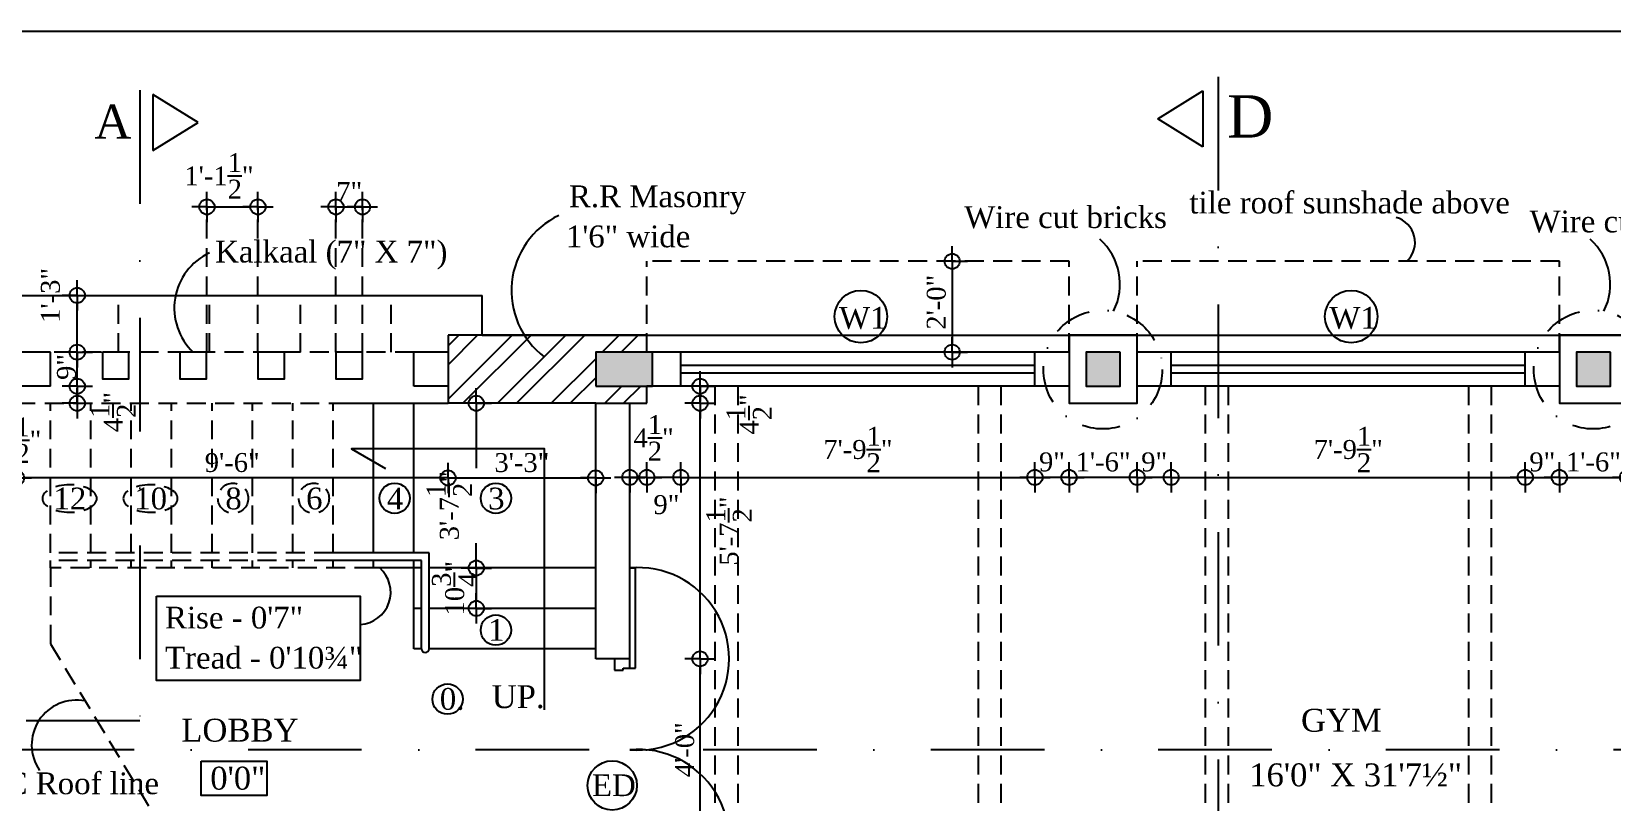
# Model space of a CAD drawing. Extents: x 7848 to 13228, y -2245 to 213.
# Drawn here: x 9201.6 to 9618.8, y -1286.7 to -1083.4 of the extents above; entities that cross this region are included whole.
import ezdxf
from ezdxf.enums import TextEntityAlignment as Align

# ---------------------------------------------------------------- set-up
doc = ezdxf.new("R2010")
doc.units = 0
doc.header["$LTSCALE"] = 20
doc.header["$MEASUREMENT"] = 0
doc.header["$PDMODE"] = 34
doc.header["$PDSIZE"] = 5
doc.linetypes.add('DASHDOT', pattern=[1, 0.5, -0.25, 0, -0.25])
doc.linetypes.add('HIDDEN', pattern=[0.375, 0.25, -0.125])
doc.layers.get('0').update_dxf_attribs({"linetype": 'CONTINUOUS'})
doc.layers.get('Defpoints').update_dxf_attribs({"linetype": 'CONTINUOUS'})
for name, color, linetype in [('border', 230, 'CONTINUOUS'), ('column', 31, 'CONTINUOUS'), ('DETTEXT', 7, 'CONTINUOUS'), ('DIMLINE', 254, 'CONTINUOUS'), ('DOOR', 1, 'CONTINUOUS'), ('door text', 2, 'CONTINUOUS'), ('handrail', 1, 'CONTINUOUS'), ('HATCH', 252, 'CONTINUOUS'), ('kalkaal', 7, 'CONTINUOUS'), ('Roof lilne', 31, 'CONTINUOUS'), ('Secline', 13, 'CONTINUOUS'), ('Stone', 8, 'CONTINUOUS'), ('text', 2, 'CONTINUOUS'), ('wall', 13, 'CONTINUOUS'), ('window', 4, 'CONTINUOUS'), ('window sill', 5, 'CONTINUOUS'), ('WINTEXT', 2, 'CONTINUOUS'), ('WOOD', 7, 'CONTINUOUS')]:
    doc.layers.add(name, color=color, linetype=linetype)
doc.styles.add('STYLE1', font='times_1.ttf', dxfattribs={"width": 0.75, "oblique": 25})
doc.styles.add('style3', font='times_1.ttf')
doc.styles.add('style5', font='times_1.ttf')
doc.dimstyles.new('arch61', dxfattribs={"dimscale": 0, "dimtxt": 5, "dimasz": 2, "dimexe": 0.18, "dimexo": 0.0625, "dimgap": 1.5, "dimtad": 1, "dimzin": 3, "dimdsep": 46, "dimlunit": 4, "dimtxsty": 'style3', "dimblk": 'BLK', "dimcen": 0, "dimse1": 1, "dimse2": 1, "dimclrd": 256, "dimclrt": 3, "dimazin": 0, "dimtfac": 1, "dimtix": 1, "dimtmove": 2, "dimatfit": 3, "dimldrblk": 'NONE', "dimfxl": 0.18, "dimtolj": 1, "dimtzin": 0, "dimlwd": -1, "dimarcsym": 0})

# ---------------------------------------------------------------- blocks, each defined once
blk = doc.blocks.new('A$C3B4262AC')
at = {"layer": 'DOOR'}
for p, q in [((0, 4), (0, 0)), ((2.5, 4), (0, 4)), ((0, 0), (3, 0)), ((2.5, 2.25), (2.5, 4)), ((3, 2.25), (2.5, 2.25)), ((3, 0), (3, 2.25))]:
    blk.add_line(p, q, dxfattribs=at)
blk = doc.blocks.new('A$C240D2A6D')
at = {"color": 0}
blk.add_line((0.97, 2.5), (0.97, 2.5), dxfattribs=at)
at = {"layer": 'DOOR'}
for p, q in [((0, 45.5), (0, 72)), ((0, 72), (1.55, 72)), ((1.55, 45.5), (1.55, 72)), ((0, 45.5), (1.55, 45.5)), ((0, 2.5), (1.55, 2.5)), ((0, 2.5), (0, -24)), ((1.55, 2.5), (1.55, -24)), ((0, -24), (1.55, -24))]:
    blk.add_line(p, q, dxfattribs=at)
for centre in [(2.15, 48), (2.15, 0)]:
    blk.add_arc(centre, 24.1, 264.8724, 95.1276, dxfattribs=at)
at = {"yscale": 1.000001437762421, "rotation": 270}
for p, xscale, zscale in [((-4, 48), 1.000001437762421, 1.000001437762421), ((-4, 0), -1.000001437762421, 1.000001437762382)]:
    blk.add_blockref('A$C3B4262AC', p, dxfattribs=dict(at, xscale=xscale, zscale=zscale))
blk = doc.blocks.new('BLK')
for q in [(-2, 0), (0, 2), (0, -2), (2, 0)]:
    blk.add_line((0, 0), q)
blk.add_circle((0, 0), 1)
blk = doc.blocks.new('*D77')
at = {"layer": 'Defpoints', "color": 0}
for p in [(9206.6, -1153.09), (9213.67, -1153.09), (9206.6, -1168.09)]:
    blk.add_point(p, dxfattribs=at)
at = {"layer": 'DIMLINE'}
blk.add_line((9213.67, -1166.09), (9213.67, -1155.09), dxfattribs=at)
at = {"layer": 'DIMLINE', "xscale": 2, "yscale": 2, "zscale": 2}
for p, rotation in [((9213.67, -1153.09), 90), ((9213.67, -1168.09), 270)]:
    blk.add_blockref('BLK', p, dxfattribs=dict(at, rotation=rotation))
at = {"layer": 'DIMLINE', "color": 3, "insert": (9206.6, -1153.09), "char_height": 5, "attachment_point": 5, "rotation": 90, "style": 'style3'}
blk.add_mtext('\\A1;1\'-3"', dxfattribs=at)
blk = doc.blocks.new('_None')
blk = doc.blocks.new('*D78')
at = {"layer": 'Defpoints', "color": 0}
for p in [(9206.6, -1168.09), (9213.67, -1168.09), (9206.6, -1177.09)]:
    blk.add_point(p, dxfattribs=at)
at = {"layer": 'DIMLINE'}
for p, q in [((9213.67, -1166.09), (9213.67, -1164.09)), ((9213.67, -1177.09), (9213.67, -1168.09)), ((9213.67, -1179.09), (9213.67, -1181.09))]:
    blk.add_line(p, q, dxfattribs=at)
at = {"layer": 'DIMLINE', "xscale": 2, "yscale": 2, "zscale": 2}
for p, rotation in [((9213.67, -1168.09), 270), ((9213.67, -1177.09), 90)]:
    blk.add_blockref('BLK', p, dxfattribs=dict(at, rotation=rotation))
at = {"layer": 'DIMLINE', "color": 3, "insert": (9210.85, -1171.99), "char_height": 5, "attachment_point": 5, "rotation": 90, "style": 'style3'}
blk.add_mtext('\\A1;9"', dxfattribs=at)
blk = doc.blocks.new('*D79')
at = {"layer": 'Defpoints', "color": 0}
for p in [(9202.97, -1177.09), (9202.97, -1181.59), (9213.67, -1181.59)]:
    blk.add_point(p, dxfattribs=at)
at = {"layer": 'DIMLINE'}
for p, q in [((9213.67, -1175.09), (9213.67, -1173.09)), ((9213.67, -1177.09), (9213.67, -1181.59)), ((9213.67, -1183.59), (9213.67, -1185.59))]:
    blk.add_line(p, q, dxfattribs=at)
at = {"layer": 'DIMLINE', "xscale": 2, "yscale": 2, "zscale": 2}
for p, rotation in [((9213.67, -1177.09), 270), ((9213.67, -1181.59), 90)]:
    blk.add_blockref('BLK', p, dxfattribs=dict(at, rotation=rotation))
at = {"layer": 'DIMLINE', "color": 3, "insert": (9223.14, -1183.91), "char_height": 5, "attachment_point": 5, "rotation": 90, "style": 'style3'}
blk.add_mtext('\\A1;4{\\H1.000000x;\\S1/2;}"', dxfattribs=at)
blk = doc.blocks.new('*D80')
at = {"layer": 'Defpoints', "color": 0}
for p in [(9261.4, -1129.72), (9247.93, -1168.09), (9261.4, -1168.09)]:
    blk.add_point(p, dxfattribs=at)
at = {"layer": 'DIMLINE'}
blk.add_line((9249.93, -1129.72), (9259.4, -1129.72), dxfattribs=at)
at = {"layer": 'DIMLINE', "xscale": 2, "yscale": 2, "zscale": 2, "rotation": 180}
blk.add_blockref('BLK', (9247.93, -1129.72), dxfattribs=at)
at = {"layer": 'DIMLINE', "xscale": 2, "yscale": 2, "zscale": 2}
blk.add_blockref('BLK', (9261.4, -1129.72), dxfattribs=at)
at = {"layer": 'DIMLINE', "color": 3, "insert": (9251.1, -1121.52), "char_height": 5, "attachment_point": 5, "style": 'style3'}
blk.add_mtext('\\A1;1\'-1{\\H1.000000x;\\S1/2;}"', dxfattribs=at)
blk = doc.blocks.new('*D81')
at = {"layer": 'Defpoints', "color": 0}
for p in [(9289, -1129.72), (9282, -1168.09), (9289, -1168.09)]:
    blk.add_point(p, dxfattribs=at)
at = {"layer": 'DIMLINE'}
for p, q in [((9280, -1129.72), (9278, -1129.72)), ((9282, -1129.72), (9289, -1129.72)), ((9291, -1129.72), (9293, -1129.72))]:
    blk.add_line(p, q, dxfattribs=at)
at = {"layer": 'DIMLINE', "xscale": 2, "yscale": 2, "zscale": 2}
blk.add_blockref('BLK', (9282, -1129.72), dxfattribs=at)
at = {"layer": 'DIMLINE', "xscale": 2, "yscale": 2, "zscale": 2, "rotation": 180}
blk.add_blockref('BLK', (9289, -1129.72), dxfattribs=at)
at = {"layer": 'DIMLINE', "color": 3, "insert": (9285.5, -1125.67), "char_height": 5, "attachment_point": 5, "style": 'style3'}
blk.add_mtext('\\A1;7"', dxfattribs=at)
blk = doc.blocks.new('*D87')
at = {"layer": 'Defpoints', "color": 0}
for p in [(9359.6, -1181.59), (9364.1, -1181.59), (9359.6, -1201.16)]:
    blk.add_point(p, dxfattribs=at)
at = {"layer": 'DIMLINE'}
for p, q in [((9357.6, -1201.16), (9355.6, -1201.16)), ((9364.1, -1201.16), (9359.6, -1201.16)), ((9366.1, -1201.16), (9368.1, -1201.16))]:
    blk.add_line(p, q, dxfattribs=at)
at = {"layer": 'DIMLINE', "xscale": 2, "yscale": 2, "zscale": 2}
blk.add_blockref('BLK', (9359.6, -1201.16), dxfattribs=at)
at = {"layer": 'DIMLINE', "xscale": 2, "yscale": 2, "zscale": 2, "rotation": 180}
blk.add_blockref('BLK', (9364.1, -1201.16), dxfattribs=at)
at = {"layer": 'DIMLINE', "color": 3, "insert": (9365.89, -1190.71), "char_height": 5, "attachment_point": 5, "style": 'style3'}
blk.add_mtext('\\A1;4{\\H1.000000x;\\S1/2;}"', dxfattribs=at)
blk = doc.blocks.new('*D88')
at = {"layer": 'Defpoints', "color": 0}
for p in [(9364.1, -1177.09), (9373.1, -1177.09), (9364.1, -1201.16)]:
    blk.add_point(p, dxfattribs=at)
at = {"layer": 'DIMLINE'}
blk.add_line((9371.1, -1201.16), (9366.1, -1201.16), dxfattribs=at)
at = {"layer": 'DIMLINE', "xscale": 2, "yscale": 2, "zscale": 2, "rotation": 180}
blk.add_blockref('BLK', (9364.1, -1201.16), dxfattribs=at)
at = {"layer": 'DIMLINE', "xscale": 2, "yscale": 2, "zscale": 2}
blk.add_blockref('BLK', (9373.1, -1201.16), dxfattribs=at)
at = {"layer": 'DIMLINE', "color": 3, "insert": (9369.27, -1208.38), "char_height": 5, "attachment_point": 5, "style": 'style3'}
blk.add_mtext('\\A1;9"', dxfattribs=at)
blk = doc.blocks.new('*D89')
at = {"layer": 'Defpoints', "color": 0}
for p in [(9373.1, -1177.09), (9466.6, -1177.09), (9466.6, -1201.16)]:
    blk.add_point(p, dxfattribs=at)
at = {"layer": 'DIMLINE'}
blk.add_line((9375.1, -1201.16), (9464.6, -1201.16), dxfattribs=at)
at = {"layer": 'DIMLINE', "xscale": 2, "yscale": 2, "zscale": 2, "rotation": 180}
blk.add_blockref('BLK', (9373.1, -1201.16), dxfattribs=at)
at = {"layer": 'DIMLINE', "xscale": 2, "yscale": 2, "zscale": 2}
blk.add_blockref('BLK', (9466.6, -1201.16), dxfattribs=at)
at = {"layer": 'DIMLINE', "color": 3, "insert": (9419.85, -1193.78), "char_height": 5, "attachment_point": 5, "style": 'style3'}
blk.add_mtext('\\A1;7\'-9{\\H1.000000x;\\S1/2;}"', dxfattribs=at)
blk = doc.blocks.new('*D90')
at = {"layer": 'Defpoints', "color": 0}
for p in [(9466.6, -1177.09), (9475.6, -1177.09), (9466.6, -1201.16)]:
    blk.add_point(p, dxfattribs=at)
at = {"layer": 'DIMLINE'}
blk.add_line((9473.6, -1201.16), (9468.6, -1201.16), dxfattribs=at)
at = {"layer": 'DIMLINE', "xscale": 2, "yscale": 2, "zscale": 2, "rotation": 180}
blk.add_blockref('BLK', (9466.6, -1201.16), dxfattribs=at)
at = {"layer": 'DIMLINE', "xscale": 2, "yscale": 2, "zscale": 2}
blk.add_blockref('BLK', (9475.6, -1201.16), dxfattribs=at)
at = {"layer": 'DIMLINE', "color": 3, "insert": (9471.1, -1197.1), "char_height": 5, "attachment_point": 5, "style": 'style3'}
blk.add_mtext('\\A1;9"', dxfattribs=at)
blk = doc.blocks.new('*D91')
at = {"layer": 'Defpoints', "color": 0}
for p in [(9475.6, -1181.59), (9493.6, -1181.59), (9475.6, -1201.16)]:
    blk.add_point(p, dxfattribs=at)
at = {"layer": 'DIMLINE'}
blk.add_line((9491.6, -1201.16), (9477.6, -1201.16), dxfattribs=at)
at = {"layer": 'DIMLINE', "xscale": 2, "yscale": 2, "zscale": 2, "rotation": 180}
blk.add_blockref('BLK', (9475.6, -1201.16), dxfattribs=at)
at = {"layer": 'DIMLINE', "xscale": 2, "yscale": 2, "zscale": 2}
blk.add_blockref('BLK', (9493.6, -1201.16), dxfattribs=at)
at = {"layer": 'DIMLINE', "color": 3, "insert": (9484.6, -1197.11), "char_height": 5, "attachment_point": 5, "style": 'style3'}
blk.add_mtext('\\A1;1\'-6"', dxfattribs=at)
blk = doc.blocks.new('*D92')
at = {"layer": 'Defpoints', "color": 0}
for p in [(9493.6, -1177.09), (9502.6, -1177.09), (9493.6, -1201.16)]:
    blk.add_point(p, dxfattribs=at)
at = {"layer": 'DIMLINE'}
blk.add_line((9500.6, -1201.16), (9495.6, -1201.16), dxfattribs=at)
at = {"layer": 'DIMLINE', "xscale": 2, "yscale": 2, "zscale": 2, "rotation": 180}
blk.add_blockref('BLK', (9493.6, -1201.16), dxfattribs=at)
at = {"layer": 'DIMLINE', "xscale": 2, "yscale": 2, "zscale": 2}
blk.add_blockref('BLK', (9502.6, -1201.16), dxfattribs=at)
at = {"layer": 'DIMLINE', "color": 3, "insert": (9498.1, -1197.1), "char_height": 5, "attachment_point": 5, "style": 'style3'}
blk.add_mtext('\\A1;9"', dxfattribs=at)
blk = doc.blocks.new('*D93')
at = {"layer": 'Defpoints', "color": 0}
for p in [(9502.6, -1177.09), (9596.1, -1177.09), (9596.1, -1201.16)]:
    blk.add_point(p, dxfattribs=at)
at = {"layer": 'DIMLINE'}
blk.add_line((9504.6, -1201.16), (9594.1, -1201.16), dxfattribs=at)
at = {"layer": 'DIMLINE', "xscale": 2, "yscale": 2, "zscale": 2, "rotation": 180}
blk.add_blockref('BLK', (9502.6, -1201.16), dxfattribs=at)
at = {"layer": 'DIMLINE', "xscale": 2, "yscale": 2, "zscale": 2}
blk.add_blockref('BLK', (9596.1, -1201.16), dxfattribs=at)
at = {"layer": 'DIMLINE', "color": 3, "insert": (9549.35, -1193.78), "char_height": 5, "attachment_point": 5, "style": 'style3'}
blk.add_mtext('\\A1;7\'-9{\\H1.000000x;\\S1/2;}"', dxfattribs=at)
blk = doc.blocks.new('*D94')
at = {"layer": 'Defpoints', "color": 0}
for p in [(9605.1, -1181.59), (9623.1, -1181.59), (9623.1, -1201.16)]:
    blk.add_point(p, dxfattribs=at)
at = {"layer": 'DIMLINE'}
blk.add_line((9607.1, -1201.16), (9621.1, -1201.16), dxfattribs=at)
at = {"layer": 'DIMLINE', "xscale": 2, "yscale": 2, "zscale": 2, "rotation": 180}
blk.add_blockref('BLK', (9605.1, -1201.16), dxfattribs=at)
at = {"layer": 'DIMLINE', "xscale": 2, "yscale": 2, "zscale": 2}
blk.add_blockref('BLK', (9623.1, -1201.16), dxfattribs=at)
at = {"layer": 'DIMLINE', "color": 3, "insert": (9614.1, -1197.11), "char_height": 5, "attachment_point": 5, "style": 'style3'}
blk.add_mtext('\\A1;1\'-6"', dxfattribs=at)
blk = doc.blocks.new('*D95')
at = {"layer": 'Defpoints', "color": 0}
for p in [(9596.1, -1177.09), (9605.1, -1177.09), (9605.1, -1201.16)]:
    blk.add_point(p, dxfattribs=at)
at = {"layer": 'DIMLINE'}
blk.add_line((9598.1, -1201.16), (9603.1, -1201.16), dxfattribs=at)
at = {"layer": 'DIMLINE', "xscale": 2, "yscale": 2, "zscale": 2, "rotation": 180}
blk.add_blockref('BLK', (9596.1, -1201.16), dxfattribs=at)
at = {"layer": 'DIMLINE', "xscale": 2, "yscale": 2, "zscale": 2}
blk.add_blockref('BLK', (9605.1, -1201.16), dxfattribs=at)
at = {"layer": 'DIMLINE', "color": 3, "insert": (9600.6, -1197.1), "char_height": 5, "attachment_point": 5, "style": 'style3'}
blk.add_mtext('\\A1;9"', dxfattribs=at)
blk = doc.blocks.new('*D114')
at = {"layer": 'Defpoints', "color": 0}
for p in [(9353.25, -1249.09), (9378.15, -1249.09), (9353.25, -1297.09)]:
    blk.add_point(p, dxfattribs=at)
at = {"layer": 'DIMLINE'}
blk.add_line((9378.15, -1295.09), (9378.15, -1251.09), dxfattribs=at)
at = {"layer": 'DIMLINE', "xscale": 2, "yscale": 2, "zscale": 2}
for p, rotation in [((9378.15, -1249.09), 90), ((9378.15, -1297.09), 270)]:
    blk.add_blockref('BLK', p, dxfattribs=dict(at, rotation=rotation))
at = {"layer": 'DIMLINE', "color": 3, "insert": (9374.11, -1273.09), "char_height": 5, "attachment_point": 5, "rotation": 90, "style": 'style3'}
blk.add_mtext('\\A1;4\'-0"', dxfattribs=at)
blk = doc.blocks.new('*D115')
at = {"layer": 'Defpoints', "color": 0}
for p in [(9317.43, -1181.59), (9319.06, -1181.59), (9317.43, -1225.09)]:
    blk.add_point(p, dxfattribs=at)
at = {"layer": 'DIMLINE'}
for p, q in [((9319.06, -1183.59), (9319.06, -1198.69)), ((9319.06, -1223.09), (9319.06, -1218.57))]:
    blk.add_line(p, q, dxfattribs=at)
at = {"layer": 'DIMLINE', "xscale": 2, "yscale": 2, "zscale": 2}
for p, rotation in [((9319.06, -1181.59), 90), ((9319.06, -1225.09), 270)]:
    blk.add_blockref('BLK', p, dxfattribs=dict(at, rotation=rotation))
at = {"layer": 'DIMLINE', "color": 3, "insert": (9311.93, -1208.63), "char_height": 5, "attachment_point": 5, "rotation": 90, "style": 'style3'}
blk.add_mtext('\\A1;3\'-7{\\H1.000000x;\\S1/2;}"', dxfattribs=at)
blk = doc.blocks.new('*D116')
at = {"layer": 'Defpoints', "color": 0}
for p in [(9325.27, -1225.09), (9319.06, -1235.75), (9325.27, -1235.75)]:
    blk.add_point(p, dxfattribs=at)
at = {"layer": 'DIMLINE'}
blk.add_line((9319.06, -1227.09), (9319.06, -1233.75), dxfattribs=at)
at = {"layer": 'DIMLINE', "xscale": 2, "yscale": 2, "zscale": 2}
for p, rotation in [((9319.06, -1225.09), 90), ((9319.06, -1235.75), 270)]:
    blk.add_blockref('BLK', p, dxfattribs=dict(at, rotation=rotation))
at = {"layer": 'DIMLINE', "color": 3, "insert": (9313.34, -1230.42), "char_height": 5, "attachment_point": 5, "rotation": 90, "style": 'style3'}
blk.add_mtext('\\A1;10{\\H1.000000x;\\S3/4;}"', dxfattribs=at)
blk = doc.blocks.new('*D265')
at = {"layer": 'Defpoints', "color": 0}
for p in [(9163.1, -1181.59), (9197.6, -1181.59), (9163.1, -1201.31)]:
    blk.add_point(p, dxfattribs=at)
at = {"layer": 'DIMLINE'}
blk.add_line((9195.6, -1201.31), (9165.1, -1201.31), dxfattribs=at)
at = {"layer": 'DIMLINE', "xscale": 2, "yscale": 2, "zscale": 2, "rotation": 180}
blk.add_blockref('BLK', (9163.1, -1201.31), dxfattribs=at)
at = {"layer": 'DIMLINE', "xscale": 2, "yscale": 2, "zscale": 2}
blk.add_blockref('BLK', (9197.6, -1201.31), dxfattribs=at)
at = {"layer": 'DIMLINE', "color": 3, "insert": (9193.15, -1191.32), "char_height": 5, "attachment_point": 5, "style": 'style3'}
blk.add_mtext('\\A1;2\'-10{\\H1.000000x;\\S1/2;}"', dxfattribs=at)
blk = doc.blocks.new('*D266')
at = {"layer": 'Defpoints', "color": 0}
for p in [(9197.6, -1181.59), (9311.6, -1181.59), (9197.6, -1201.31)]:
    blk.add_point(p, dxfattribs=at)
at = {"layer": 'DIMLINE'}
blk.add_line((9309.6, -1201.31), (9199.6, -1201.31), dxfattribs=at)
at = {"layer": 'DIMLINE', "xscale": 2, "yscale": 2, "zscale": 2, "rotation": 180}
blk.add_blockref('BLK', (9197.6, -1201.31), dxfattribs=at)
at = {"layer": 'DIMLINE', "xscale": 2, "yscale": 2, "zscale": 2}
blk.add_blockref('BLK', (9311.6, -1201.31), dxfattribs=at)
at = {"layer": 'DIMLINE', "color": 3, "insert": (9254.6, -1197.26), "char_height": 5, "attachment_point": 5, "style": 'style3'}
blk.add_mtext('\\A1;9\'-6"', dxfattribs=at)
blk = doc.blocks.new('*D267')
at = {"layer": 'Defpoints', "color": 0}
for p in [(9311.6, -1181.59), (9350.6, -1181.59), (9350.6, -1201.31)]:
    blk.add_point(p, dxfattribs=at)
at = {"layer": 'DIMLINE'}
blk.add_line((9313.6, -1201.31), (9348.6, -1201.31), dxfattribs=at)
at = {"layer": 'DIMLINE', "xscale": 2, "yscale": 2, "zscale": 2, "rotation": 180}
blk.add_blockref('BLK', (9311.6, -1201.31), dxfattribs=at)
at = {"layer": 'DIMLINE', "xscale": 2, "yscale": 2, "zscale": 2}
blk.add_blockref('BLK', (9350.6, -1201.31), dxfattribs=at)
at = {"layer": 'DIMLINE', "color": 3, "insert": (9331.1, -1197.27), "char_height": 5, "attachment_point": 5, "style": 'style3'}
blk.add_mtext('\\A1;3\'-3"', dxfattribs=at)
blk = doc.blocks.new('*D269')
at = {"layer": 'Defpoints', "color": 0}
for p in [(9359.6, -1181.59), (9378.15, -1181.59), (9359.6, -1249.09)]:
    blk.add_point(p, dxfattribs=at)
at = {"layer": 'DIMLINE'}
blk.add_line((9378.15, -1247.09), (9378.15, -1183.59), dxfattribs=at)
at = {"layer": 'DIMLINE', "xscale": 2, "yscale": 2, "zscale": 2}
for p, rotation in [((9378.15, -1181.59), 90), ((9378.15, -1249.09), 270)]:
    blk.add_blockref('BLK', p, dxfattribs=dict(at, rotation=rotation))
at = {"layer": 'DIMLINE', "color": 3, "insert": (9385.8, -1215.34), "char_height": 5, "attachment_point": 5, "rotation": 90, "style": 'style3'}
blk.add_mtext('\\A1;5\'-7{\\H1.000000x;\\S1/2;}"', dxfattribs=at)
blk = doc.blocks.new('*D270')
at = {"layer": 'Defpoints', "color": 0}
for p in [(9364.1, -1177.09), (9378.15, -1177.09), (9364.1, -1181.59)]:
    blk.add_point(p, dxfattribs=at)
at = {"layer": 'DIMLINE'}
for p, q in [((9378.15, -1175.09), (9378.15, -1173.09)), ((9378.15, -1181.59), (9378.15, -1177.09)), ((9378.15, -1183.59), (9378.15, -1185.59))]:
    blk.add_line(p, q, dxfattribs=at)
at = {"layer": 'DIMLINE', "xscale": 2, "yscale": 2, "zscale": 2}
for p, rotation in [((9378.15, -1177.09), 270), ((9378.15, -1181.59), 90)]:
    blk.add_blockref('BLK', p, dxfattribs=dict(at, rotation=rotation))
at = {"layer": 'DIMLINE', "color": 3, "insert": (9391.11, -1184.53), "char_height": 5, "attachment_point": 5, "rotation": 90, "style": 'style3'}
blk.add_mtext('\\A1;4{\\H1.000000x;\\S1/2;}"', dxfattribs=at)
blk = doc.blocks.new('*D301')
at = {"layer": 'Defpoints', "color": 0}
for p in [(9436.21, -1144.09), (9436.21, -1168.09), (9444.75, -1168.09)]:
    blk.add_point(p, dxfattribs=at)
at = {"layer": 'DIMLINE'}
blk.add_line((9444.75, -1146.09), (9444.75, -1166.09), dxfattribs=at)
at = {"layer": 'DIMLINE', "xscale": 2, "yscale": 2, "zscale": 2}
for p, rotation in [((9444.75, -1144.09), 90), ((9444.75, -1168.09), 270)]:
    blk.add_blockref('BLK', p, dxfattribs=dict(at, rotation=rotation))
at = {"layer": 'DIMLINE', "color": 3, "insert": (9440.57, -1154.89), "char_height": 5, "attachment_point": 5, "rotation": 90, "style": 'style3'}
blk.add_mtext('\\A1;2\'-0"', dxfattribs=at)

msp = doc.modelspace()

# ---------------------------------------------------------------- hatches: boundary and pattern name
at = {"layer": 'HATCH'}
for points in [[(9365.597, -1177.087), (9365.597, -1168.087), (9350.597, -1168.087), (9350.597, -1177.087)], [(9480.097, -1168.087), (9480.097, -1177.087), (9489.097, -1177.087), (9489.097, -1168.087)], [(9618.597, -1168.087), (9609.597, -1168.087), (9609.597, -1177.087), (9618.597, -1177.087)]]:
    msp.add_hatch(color=8, dxfattribs=at).paths.add_polyline_path(points)
at = {"layer": 'Stone', "ltscale": 5}
h = msp.add_hatch(dxfattribs=at)
h.set_pattern_fill('STEEL', color=256, scale=80, style=0)
h.set_pattern_definition([(45, (-4924.852, -1873.82), (-7.071068, 7.071068), []), (45, (-4924.852, -1868.82), (-7.071068, 7.071068), [])])
h.paths.add_polyline_path([(9364.097, -1177.087), (9350.597, -1177.087), (9350.597, -1168.087), (9364.097, -1168.087), (9364.097, -1163.587), (9311.597, -1163.587), (9311.597, -1181.587), (9364.097, -1181.587)])

# ---------------------------------------------------------------- linework, layer by layer
for p, q in [((9188.597, -1153.087), (9320.597, -1153.087)), ((9320.597, -1163.587), (9320.597, -1153.087)), ((9320.597, -1163.587), (9752.597, -1163.587)), ((9281.264, -1181.587), (9311.597, -1181.587)), ((9291.931, -1221.087), (9291.931, -1181.587)), ((9302.597, -1221.087), (9302.597, -1181.587)), ((9206.597, -1225.087), (9206.597, -1223.087)), ((9217.264, -1225.087), (9217.264, -1223.087)), ((9227.931, -1225.087), (9227.931, -1223.087)), ((9238.597, -1225.087), (9238.597, -1223.087)), ((9249.264, -1225.087), (9249.264, -1223.087)), ((9259.931, -1225.087), (9259.931, -1223.087)), ((9270.597, -1225.087), (9270.597, -1223.087)), ((9281.264, -1225.087), (9281.264, -1223.087)), ((9291.931, -1225.087), (9291.931, -1223.087)), ((9302.597, -1225.087), (9291.931, -1225.087)), ((9302.597, -1246.42), (9302.597, -1223.087)), ((9304.597, -1225.087), (9302.597, -1225.087)), ((9350.597, -1225.087), (9306.597, -1225.087)), ((9304.597, -1235.753), (9302.597, -1235.753)), ((9350.597, -1235.753), (9306.597, -1235.753)), ((9304.597, -1246.42), (9302.597, -1246.42)), ((9350.597, -1246.42), (9306.597, -1246.42))]:
    msp.add_line(p, q)
at = {"linetype": 'HIDDEN'}
for p, q in [((9224.597, -1168.087), (9224.597, -1153.087)), ((9248.597, -1168.087), (9248.597, -1153.087)), ((9272.597, -1168.087), (9272.597, -1153.087)), ((9296.597, -1168.087), (9296.597, -1153.087)), ((9302.597, -1168.087), (9206.597, -1168.087)), ((9197.597, -1181.587), (9281.264, -1181.587)), ((9206.597, -1221.087), (9206.597, -1181.587)), ((9217.264, -1221.087), (9217.264, -1181.587)), ((9227.931, -1221.087), (9227.931, -1181.587)), ((9238.597, -1221.087), (9238.597, -1181.587)), ((9249.264, -1221.087), (9249.264, -1181.587)), ((9259.931, -1221.087), (9259.931, -1181.587)), ((9270.597, -1221.087), (9270.597, -1181.587)), ((9281.264, -1221.087), (9281.264, -1181.587)), ((9291.931, -1225.087), (9206.597, -1225.087)), ((9206.597, -1225.087), (9206.597, -1245.087)), ((9206.597, -1245.087), (9252.597, -1321.087))]:
    msp.add_line(p, q, dxfattribs=at)
at = {"layer": 'border'}
msp.add_line((9862.002, -1083.414), (8869.553, -1083.414), dxfattribs=at)
at = {"layer": 'column'}
for points in [[(9350.597, -1177.087), (9365.597, -1177.087), (9365.597, -1168.087), (9350.597, -1168.087)], [(9489.097, -1168.087), (9480.097, -1168.087), (9480.097, -1177.087), (9489.097, -1177.087)], [(9618.597, -1168.087), (9609.597, -1168.087), (9609.597, -1177.087), (9618.597, -1177.087)]]:
    msp.add_lwpolyline(points, close=True, dxfattribs=at)
at = {"layer": 'DETTEXT'}
msp.add_lwpolyline([(9234.608, -1232.505), (9288.428, -1232.505), (9288.428, -1254.761), (9234.608, -1254.761)], close=True, dxfattribs=at)
at = {"layer": 'DETTEXT', "linetype": 'DASHDOT'}
for centre in [(9484.535, -1172.689), (9614.035, -1172.689)]:
    msp.add_circle(centre, 15.683, dxfattribs=at)
at = {"layer": 'DETTEXT', "linetype": 'HIDDEN'}
for centre in [(9254.833, -1206.67), (9276.166, -1206.67)]:
    msp.add_circle(centre, 4.009, dxfattribs=at)
at = {"layer": 'DETTEXT'}
for centre in [(9297.5, -1206.67), (9324.242, -1206.67), (9324.242, -1241.486), (9311.477, -1259.712)]:
    msp.add_circle(centre, 4.009, dxfattribs=at)
for centre, radius, start, end in [((9350.371, -1151.83), 22.03, 115.64274, 232.71568), ((9560.108, -1139.087), 6.882, 313.40208, 73.93965), ((9473.15, -1150.125), 15.911, 333.33843, 48.3707), ((9602.65, -1150.125), 15.911, 333.33843, 48.3707), ((9255.364, -1156.43), 16.074, 115.04133, 226.487), ((9287.899, -1231.482), 8.556, 273.54399, 48.3732), ((9213.466, -1271.818), 11.838, 78.89229, 214.75528)]:
    msp.add_arc(centre, radius, start, end, dxfattribs=at)
at = {"layer": 'DETTEXT', "linetype": 'HIDDEN', "extrusion": (0, 0, -1)}
for centre in [(9211.66, -1206.733), (9232.994, -1206.733)]:
    msp.add_ellipse(centre, major_axis=(7.185, 0), ratio=0.505597, dxfattribs=at)
at = {"layer": 'DIMLINE', "color": 8, "linetype": 'HIDDEN'}
for p, q in [((9247.931, -1168.087), (9247.931, -1129.719)), ((9261.397, -1168.087), (9261.397, -1129.719)), ((9281.997, -1168.087), (9281.997, -1129.719)), ((9288.997, -1168.087), (9288.997, -1129.719))]:
    msp.add_line(p, q, dxfattribs=at)
at = {"layer": 'door text', "color": 7}
msp.add_circle((9354.955, -1282.52), 6.51, dxfattribs=at)
at = {"layer": 'handrail', "linetype": 'HIDDEN'}
for p, q in [((9281.264, -1221.087), (9206.597, -1221.087)), ((9281.264, -1223.087), (9206.597, -1223.087))]:
    msp.add_line(p, q, dxfattribs=at)
at = {"layer": 'handrail'}
for p, q in [((9306.597, -1221.087), (9281.264, -1221.087)), ((9306.597, -1246.42), (9306.597, -1221.087)), ((9304.597, -1223.087), (9281.264, -1223.087)), ((9304.597, -1246.42), (9304.597, -1223.087))]:
    msp.add_line(p, q, dxfattribs=at)
msp.add_arc((9305.597, -1246.42), 1, 180, 0, dxfattribs=at)
at = {"layer": 'kalkaal'}
for points in [[(9220.331, -1168.087), (9220.331, -1175.087), (9227.331, -1175.087), (9227.331, -1168.087), (9220.331, -1168.087)], [(9240.797, -1168.087), (9240.797, -1175.087), (9247.797, -1175.087), (9247.797, -1168.087), (9240.797, -1168.087)], [(9261.397, -1168.087), (9261.397, -1175.087), (9268.397, -1175.087), (9268.397, -1168.087), (9261.397, -1168.087)], [(9281.997, -1168.087), (9281.997, -1175.087), (9288.997, -1175.087), (9288.997, -1168.087), (9281.997, -1168.087)]]:
    msp.add_lwpolyline(points, dxfattribs=at)
at = {"layer": 'Roof lilne', "linetype": 'HIDDEN'}
for p, q in [((9475.597, -1144.087), (9364.097, -1144.087)), ((9364.097, -1168.087), (9364.097, -1144.087)), ((9475.597, -1168.087), (9475.597, -1144.087)), ((9605.097, -1144.087), (9493.597, -1144.087)), ((9493.597, -1168.087), (9493.597, -1144.087)), ((9605.097, -1168.087), (9605.097, -1144.087))]:
    msp.add_line(p, q, dxfattribs=at)
at = {"layer": 'Secline', "linetype": 'DASHDOT', "ltscale": 3}
for p, q in [((9514.979, -1095.386), (9514.979, -2177.549)), ((9829.682, -1273.087), (8976.532, -1273.087))]:
    msp.add_line(p, q, dxfattribs=at)
msp.add_lwpolyline([(9230.176, -1098.927), (9230.176, -1265.439), (9185.59, -1265.439), (9185.59, -2177.549)], dxfattribs=at)
at = {"layer": 'Secline', "linetype": 'DASHDOT', "ltscale": 5}
for points in [[(9245.562, -1107.427), (9233.638, -1100.043), (9233.638, -1114.811)], [(9499.058, -1106.468), (9510.982, -1099.084), (9510.982, -1113.852)]]:
    msp.add_lwpolyline(points, close=True, dxfattribs=at)
at = {"layer": 'text'}
msp.add_lwpolyline([(9337.083, -1262.518), (9337.083, -1193.617), (9286.073, -1193.617), (9295.12, -1198.785)], dxfattribs=at)
msp.add_lwpolyline([(9246.394, -1276.13), (9263.745, -1276.13), (9263.745, -1285.155), (9246.394, -1285.155)], close=True, dxfattribs=at)
at = {"layer": 'wall'}
for p, q in [((9364.097, -1163.587), (9311.597, -1163.587)), ((9311.597, -1163.587), (9311.597, -1181.587)), ((9364.097, -1168.087), (9364.097, -1163.587)), ((9206.597, -1168.087), (9197.597, -1168.087)), ((9206.597, -1177.087), (9206.597, -1168.087)), ((9311.597, -1168.087), (9302.597, -1168.087)), ((9302.597, -1177.087), (9302.597, -1168.087)), ((9373.097, -1168.087), (9364.097, -1168.087)), ((9373.097, -1177.087), (9373.097, -1168.087)), ((9475.597, -1168.087), (9466.597, -1168.087)), ((9466.597, -1177.087), (9466.597, -1168.087)), ((9502.597, -1168.087), (9493.597, -1168.087)), ((9502.597, -1177.087), (9502.597, -1168.087)), ((9605.097, -1168.087), (9596.097, -1168.087)), ((9596.097, -1177.087), (9596.097, -1168.087)), ((9206.597, -1177.087), (9197.597, -1177.087)), ((9311.597, -1177.087), (9302.597, -1177.087)), ((9373.097, -1177.087), (9364.097, -1177.087)), ((9364.097, -1181.587), (9364.097, -1177.087)), ((9475.597, -1177.087), (9466.597, -1177.087)), ((9502.597, -1177.087), (9493.597, -1177.087)), ((9605.097, -1177.087), (9596.097, -1177.087)), ((9350.597, -1181.587), (9311.597, -1181.587)), ((9350.597, -1249.087), (9350.597, -1181.587)), ((9350.597, -1181.587), (9364.097, -1181.587)), ((9359.597, -1249.087), (9359.597, -1181.587)), ((9359.597, -1249.087), (9350.597, -1249.087))]:
    msp.add_line(p, q, dxfattribs=at)
for points in [[(9493.597, -1163.587), (9475.597, -1163.587), (9475.597, -1181.587), (9493.597, -1181.587)], [(9623.097, -1163.587), (9605.097, -1163.587), (9605.097, -1181.587), (9623.097, -1181.587)]]:
    msp.add_lwpolyline(points, close=True, dxfattribs=at)
at = {"layer": 'window'}
for p, q in [((9466.597, -1171.587), (9373.097, -1171.587)), ((9596.097, -1171.587), (9502.597, -1171.587)), ((9466.597, -1173.587), (9373.097, -1173.587)), ((9596.097, -1173.587), (9502.597, -1173.587))]:
    msp.add_line(p, q, dxfattribs=at)
at = {"layer": 'window sill'}
for p, q in [((9466.597, -1168.087), (9373.097, -1168.087)), ((9596.097, -1168.087), (9502.597, -1168.087)), ((9466.597, -1177.087), (9373.097, -1177.087)), ((9596.097, -1177.087), (9502.597, -1177.087))]:
    msp.add_line(p, q, dxfattribs=at)
at = {"layer": 'WINTEXT', "color": 0}
for centre in [(9420.623, -1158.679), (9550.123, -1158.679)]:
    msp.add_circle(centre, 6.927, dxfattribs=at)
at = {"layer": 'WOOD', "color": 8, "linetype": 'HIDDEN'}
for p, q in [((9382.097, -1177.087), (9382.097, -1369.087)), ((9388.097, -1177.087), (9388.097, -1369.087)), ((9451.597, -1177.087), (9451.597, -1369.087)), ((9457.597, -1177.087), (9457.597, -1369.087)), ((9511.597, -1177.087), (9511.597, -1369.087)), ((9517.597, -1177.087), (9517.597, -1369.087)), ((9581.097, -1177.087), (9581.097, -1369.087)), ((9587.097, -1177.087), (9587.097, -1369.087))]:
    msp.add_line(p, q, dxfattribs=at)

# ---------------------------------------------------------------- block references
at = {"layer": 'DOOR'}
msp.add_blockref('A$C240D2A6D', (9359.597, -1297.087), dxfattribs=at)

# ---------------------------------------------------------------- texts
at = {"layer": 'DETTEXT', "style": 'style5'}
for s, p in [('R.R Masonry', (9343.528, -1129.791)), (' 1\'6" wide', (9340.564, -1140.384)), ('Kalkaal (7" X 7")', (9250.09, -1144.403)), ('Rise - 0\'7"', (9236.847, -1241.062)), ('Tread - 0\'10¾"', (9236.847, -1251.656)), ('R.C.C Roof line', (9178.823, -1284.83))]:
    msp.add_text(s, height=5.75, dxfattribs=at).set_placement(p)
for s, p in [('tile roof sunshade above', (9549.728, -1131.45)), ('Wire cut bricks', (9474.685, -1135.293)), ('Wire cut bricks', (9624.013, -1136.443))]:
    msp.add_text(s, height=5.75, dxfattribs=at).set_placement(p, align=Align.CENTER)
at = {"layer": 'DETTEXT', "color": 7, "style": 'style5'}
for s, height, p in [('12', 5.7389, (9207.386, -1209.599)), ('10', 5.7389, (9228.719, -1209.599)), ('8', 5.739, (9252.778, -1209.599)), ('6', 5.739, (9274.112, -1209.599)), ('4', 5.739, (9295.445, -1209.599)), ('3', 5.739, (9322.188, -1209.599)), ('1', 5.739, (9322.188, -1244.309)), ('0.', 5.7389, (9309.422, -1262.534))]:
    msp.add_text(s, height=height, dxfattribs=at).set_placement(p)
at = {"layer": 'door text', "style": 'style5'}
msp.add_text('ED', height=5.75, dxfattribs=at).set_placement((9349.601, -1285.342))
at = {"layer": 'Secline', "linetype": 'DASHDOT', "ltscale": 5, "style": 'style5'}
for s, height, p in [('D', 11.171, (9517.37, -1111.388)), ('A', 8.937, (9218.194, -1111.663))]:
    msp.add_text(s, height=height, dxfattribs=at).set_placement(p)
at = {"layer": 'text', "style": 'style5'}
for s, height, p in [('UP.', 6.0504, (9323.125, -1262.095)), ('GYM', 6.0504, (9536.864, -1268.33)), ('LOBBY', 6.0504, (9241.142, -1270.947)), ('16\'0" X 31\'7½"', 6.05042, (9523.202, -1282.748)), ('0\'0"', 6.0504, (9248.809, -1283.628))]:
    msp.add_text(s, height=height, dxfattribs=at).set_placement(p)
at = {"layer": 'WINTEXT', "color": 2, "style": 'STYLE1'}
for p in [(9414.894, -1161.904), (9544.394, -1161.904)]:
    msp.add_text('W1', height=5.7487, rotation=0.08576, dxfattribs=at).set_placement(p)

# ---------------------------------------------------------------- dimensions: what is measured, and where the dimension line sits
at = {"layer": 'DIMLINE'}
for base, p1, p2, override, picture, middle in [((9261.397, -1129.719), (9247.931, -1168.087), (9261.397, -1168.087), {"dimscale": 1}, '*D80', (9251.096, -1121.523)), ((9364.097, -1201.155), (9373.097, -1177.087), (9364.097, -1177.087), {"dimscale": 1}, '*D88', (9369.271, -1208.383)), ((9163.097, -1201.312), (9197.597, -1181.587), (9163.097, -1181.587), {"dimscale": 1, "dimfxl": 0.25}, '*D265', (9193.147, -1191.324)), ((9359.597, -1201.155), (9364.097, -1181.587), (9359.597, -1181.587), {"dimscale": 1}, '*D87', (9365.887, -1190.707))]:
    dim = msp.add_linear_dim(base=base, p1=p1, p2=p2, dimstyle='arch61', override=override, dxfattribs=at)
    dim.commit()
    dim.dimension.update_dxf_attribs({"geometry": picture, "text_midpoint": middle, "dimtype": 160})
for base, p1, p2, override, picture, middle in [((9288.997, -1129.719), (9281.997, -1168.087), (9288.997, -1168.087), {"dimscale": 1}, '*D81', (9285.497, -1125.668)), ((9466.597, -1201.155), (9373.097, -1177.087), (9466.597, -1177.087), {"dimscale": 1}, '*D89', (9419.847, -1193.782)), ((9466.597, -1201.155), (9475.597, -1177.087), (9466.597, -1177.087), {"dimscale": 1}, '*D90', (9471.097, -1197.105)), ((9493.597, -1201.155), (9502.597, -1177.087), (9493.597, -1177.087), {"dimscale": 1}, '*D92', (9498.097, -1197.105)), ((9596.097, -1201.155), (9502.597, -1177.087), (9596.097, -1177.087), {"dimscale": 1}, '*D93', (9549.347, -1193.782)), ((9605.097, -1201.155), (9596.097, -1177.087), (9605.097, -1177.087), {"dimscale": 1}, '*D95', (9600.597, -1197.105)), ((9197.597, -1201.312), (9311.597, -1181.587), (9197.597, -1181.587), {"dimscale": 1, "dimfxl": 0.25}, '*D266', (9254.597, -1197.262)), ((9350.597, -1201.312), (9311.597, -1181.587), (9350.597, -1181.587), {"dimscale": 1, "dimfxl": 0.25}, '*D267', (9331.097, -1197.269)), ((9475.597, -1201.155), (9493.597, -1181.587), (9475.597, -1181.587), {"dimscale": 1}, '*D91', (9484.597, -1197.112)), ((9623.097, -1201.155), (9605.097, -1181.587), (9623.097, -1181.587), {"dimscale": 1}, '*D94', (9614.097, -1197.112))]:
    dim = msp.add_linear_dim(base=base, p1=p1, p2=p2, dimstyle='arch61', override=override, dxfattribs=at)
    dim.commit()
    dim.dimension.update_dxf_attribs({"geometry": picture, "text_midpoint": middle})
for base, p1, p2, override, picture, middle in [((9444.749, -1168.087), (9436.211, -1144.087), (9436.211, -1168.087), {"dimscale": 1, "dimfxl": 0.25}, '*D301', (9440.574, -1154.89)), ((9213.666, -1153.087), (9206.597, -1168.087), (9206.597, -1153.087), {"dimscale": 1}, '*D77', (9206.597, -1153.087)), ((9213.666, -1168.087), (9206.597, -1177.087), (9206.597, -1168.087), {"dimscale": 1}, '*D78', (9210.846, -1171.989)), ((9213.666, -1181.587), (9202.966, -1177.087), (9202.966, -1181.587), {"dimscale": 1}, '*D79', (9223.14, -1183.911)), ((9378.15, -1177.087), (9364.097, -1181.587), (9364.097, -1177.087), {"dimscale": 1, "dimfxl": 0.25}, '*D270', (9391.114, -1184.527)), ((9319.058, -1181.587), (9317.427, -1225.087), (9317.427, -1181.587), {"dimscale": 1, "dimfxl": 0.25}, '*D115', (9311.93, -1208.63)), ((9378.15, -1181.587), (9359.597, -1249.087), (9359.597, -1181.587), {"dimscale": 1, "dimfxl": 0.25}, '*D269', (9385.799, -1215.337)), ((9319.058, -1235.753), (9325.272, -1225.087), (9325.272, -1235.753), {"dimscale": 1, "dimfxl": 0.25}, '*D116', (9313.34, -1230.42))]:
    dim = msp.add_linear_dim(base=base, p1=p1, p2=p2, angle=90, dimstyle='arch61', override=override, dxfattribs=at)
    dim.commit()
    dim.dimension.update_dxf_attribs({"geometry": picture, "text_midpoint": middle, "dimtype": 160})
dim = msp.add_linear_dim(base=(9378.15, -1249.087), p1=(9353.245, -1297.087), p2=(9353.245, -1249.087), angle=90, dimstyle='arch61', override={"dimscale": 1}, dxfattribs=at)
dim.commit()
dim.dimension.update_dxf_attribs({"geometry": '*D114', "text_midpoint": (9374.107, -1273.087)})

doc.saveas('drawing.dxf')
